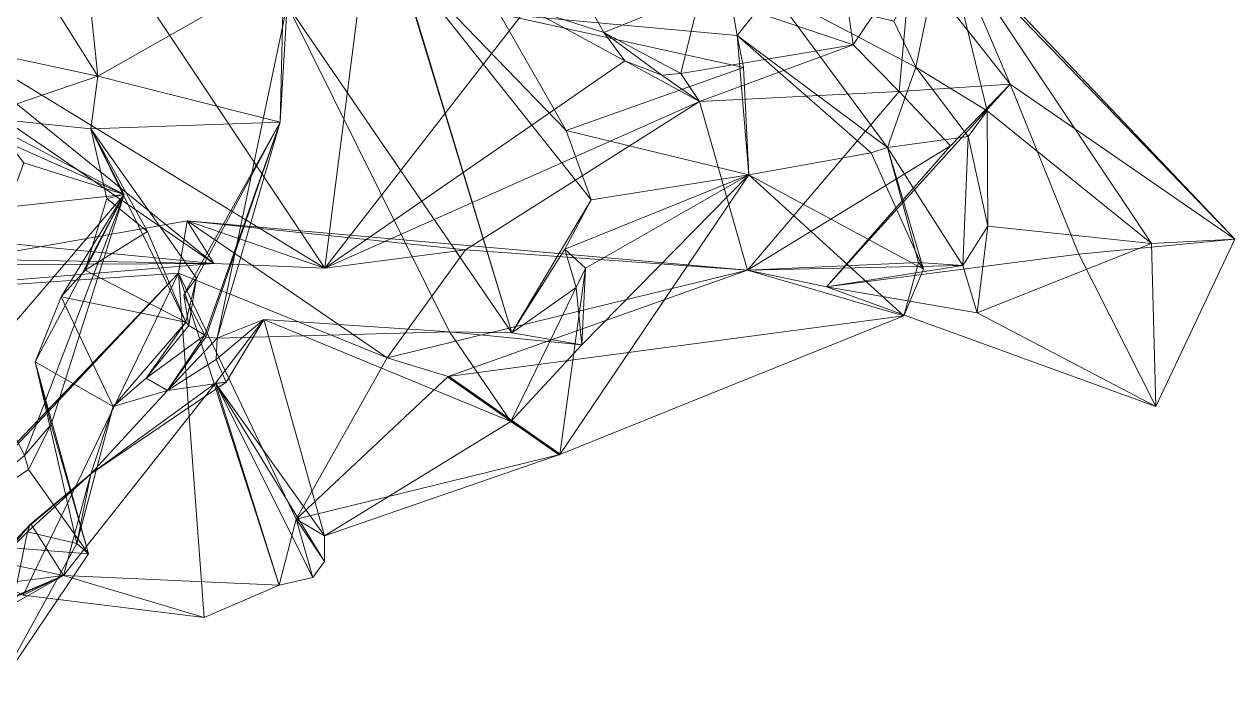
# Model space of a CAD drawing. Extents: x 8150 to 8561, y 2087 to 2332.
# Drawn here: x 8415.8 to 8561.4, y 2148.7 to 2229.2 of the extents above; entities that cross this region are included whole.
import ezdxf

# ---------------------------------------------------------------- set-up
doc = ezdxf.new("R2010")
doc.units = 0
doc.header["$MEASUREMENT"] = 0
doc.linetypes.add('CONTINUOUS2', pattern=[0])

msp = doc.modelspace()

# ---------------------------------------------------------------- linework, layer by layer
at = {"color": 7, "linetype": 'CONTINUOUS', "lineweight": 0}
msp.add_line((8395.687, 2158.784, -1175), (8434.349, 2199.258, -1150), dxfattribs=at)
at = {"color": 2, "linetype": 'CONTINUOUS', "lineweight": 53}
msp.add_line((8466.794, 2186.847, -1150), (8480.242, 2177.462, -1175), dxfattribs=at)
at = {"color": 7, "linetype": 'CONTINUOUS', "lineweight": 0}
for points in [[(8404.633, 2266.526, -1309.17), (8422.295, 2245.556, -1300), (8447.048, 2235.681, -1275), (8447.44, 2231.538, -1250), (8474.449, 2192.093, -1225), (8482.852, 2190.647, -1200), (8502.935, 2211.088, -1175), (8521.599, 2194.132, -1150)], [(8392.929, 2228.827, -1350), (8410.182, 2218.013, -1325), (8424.651, 2222.947, -1300), (8446.595, 2217.409, -1275)], [(8466.794, 2186.847, -1150), (8502.792, 2199.62, -1123.362), (8497.021, 2219.905, -1150)], [(8438.618, 2200.41, -1175), (8378.433, 2206.291, -1200), (8374.706, 2201.838, -1205.829), (8355.352, 2207.128, -1213.859), (8316.327, 2193.539, -1204), (8294.291, 2190.566, -1211.78), (8298.954, 2191.195, -1210.134), (8270.532, 2196.935, -1229.658)], [(8466.794, 2186.847, -1150), (8459.456, 2189.095, -1145.807), (8468.86, 2202.077, -1150)]]:
    msp.add_polyline3d(points, dxfattribs=at)
at = {"color": 2, "linetype": 'CONTINUOUS2', "lineweight": 0}
for points in [[(8422.295, 2245.556, -1300), (8411.857, 2243.297, -1308.483), (8424.651, 2222.947, -1300), (8422.295, 2245.556, -1300)], [(8447.048, 2235.681, -1275), (8422.295, 2245.556, -1300), (8424.651, 2222.947, -1300), (8447.048, 2235.681, -1275)], [(8424.651, 2222.947, -1300), (8411.857, 2243.297, -1308.483), (8409.136, 2226.3, -1325), (8424.651, 2222.947, -1300)], [(8400.27, 2231.45, -1175), (8424.947, 2240.446, -1163.058), (8451.944, 2199.878, -1175), (8400.27, 2231.45, -1175)], [(8424.947, 2240.446, -1163.058), (8456.502, 2235.276, -1149.393), (8451.944, 2199.878, -1175), (8424.947, 2240.446, -1163.058)], [(8526.382, 2240.279, -1095.518), (8520.401, 2229.583, -1120), (8523.028, 2224.048, -1120), (8526.382, 2240.279, -1095.518)], [(8523.028, 2224.048, -1120), (8531.612, 2218.779, -1106.376), (8526.382, 2240.279, -1095.518), (8523.028, 2224.048, -1120)], [(8561.388, 2203.37, -1074.917), (8527.187, 2238.822, -1086.047), (8526.382, 2240.279, -1095.518), (8561.388, 2203.37, -1074.917)], [(8561.388, 2203.37, -1074.917), (8526.382, 2240.279, -1095.518), (8551.382, 2202.851, -1098.619), (8561.388, 2203.37, -1074.917)], [(8526.382, 2240.279, -1095.518), (8531.612, 2218.779, -1106.376), (8551.382, 2202.851, -1098.619), (8526.382, 2240.279, -1095.518)], [(8460.864, 2237.037, -1225), (8474.449, 2192.093, -1225), (8460.616, 2237.52, -1214.779), (8460.864, 2237.037, -1225)], [(8484.01, 2208.099, -1200), (8460.616, 2237.52, -1214.779), (8474.449, 2192.093, -1225), (8484.01, 2208.099, -1200)], [(8484.01, 2208.099, -1200), (8480.97, 2216.427, -1200), (8460.616, 2237.52, -1214.779), (8484.01, 2208.099, -1200)], [(8480.97, 2216.427, -1200), (8472.982, 2230.446, -1200), (8460.616, 2237.52, -1214.779), (8480.97, 2216.427, -1200)], [(8522.456, 2237.096, -1094.252), (8527.187, 2238.822, -1086.047), (8534.357, 2222.012, -1095), (8522.456, 2237.096, -1094.252)], [(8561.388, 2203.37, -1074.917), (8534.357, 2222.012, -1095), (8527.187, 2238.822, -1086.047), (8561.388, 2203.37, -1074.917)], [(8447.44, 2231.538, -1250), (8474.449, 2192.093, -1225), (8460.864, 2237.037, -1225), (8447.44, 2231.538, -1250)], [(8499.934, 2237.027, -1150), (8472.982, 2230.446, -1200), (8501.537, 2227.832, -1162.725), (8499.934, 2237.027, -1150)], [(8505.758, 2233.124, -1150), (8499.934, 2237.027, -1150), (8501.537, 2227.832, -1162.725), (8505.758, 2233.124, -1150)], [(8522.456, 2237.096, -1094.252), (8515.483, 2226.739, -1120), (8514.316, 2234.774, -1106.863), (8522.456, 2237.096, -1094.252)], [(8521.036, 2221.125, -1120), (8515.483, 2226.739, -1120), (8522.456, 2237.096, -1094.252), (8521.036, 2221.125, -1120)], [(8522.456, 2237.096, -1094.252), (8534.357, 2222.012, -1095), (8521.036, 2221.125, -1120), (8522.456, 2237.096, -1094.252)], [(8424.651, 2222.947, -1300), (8446.595, 2217.409, -1275), (8447.048, 2235.681, -1275), (8424.651, 2222.947, -1300)], [(8447.048, 2235.681, -1275), (8446.595, 2217.409, -1275), (8447.44, 2231.538, -1250), (8447.048, 2235.681, -1275)], [(8456.502, 2235.276, -1149.393), (8476.282, 2231.178, -1150), (8451.944, 2199.878, -1175), (8456.502, 2235.276, -1149.393)], [(8514.316, 2234.774, -1106.863), (8515.483, 2226.739, -1120), (8497.127, 2232.953, -1120), (8514.316, 2234.774, -1106.863)], [(8482.705, 2233.261, -1139.992), (8485.5, 2228.215, -1150), (8476.282, 2231.178, -1150), (8482.705, 2233.261, -1139.992)], [(8485.5, 2228.215, -1150), (8482.705, 2233.261, -1139.992), (8497.127, 2232.953, -1120), (8485.5, 2228.215, -1150)], [(8505.758, 2233.124, -1150), (8501.537, 2227.832, -1162.725), (8519.629, 2214.386, -1150), (8505.758, 2233.124, -1150)], [(8523.028, 2224.048, -1120), (8520.401, 2229.583, -1120), (8505.758, 2233.124, -1150), (8523.028, 2224.048, -1120)], [(8505.758, 2233.124, -1150), (8519.629, 2214.386, -1150), (8523.028, 2224.048, -1120), (8505.758, 2233.124, -1150)], [(8497.127, 2232.953, -1120), (8494.755, 2223.26, -1127.299), (8485.5, 2228.215, -1150), (8497.127, 2232.953, -1120)], [(8515.483, 2226.739, -1120), (8494.755, 2223.26, -1127.299), (8497.127, 2232.953, -1120), (8515.483, 2226.739, -1120)], [(8438.618, 2200.41, -1175), (8378.433, 2206.291, -1200), (8393.845, 2231.177, -1175), (8438.618, 2200.41, -1175)], [(8393.845, 2231.177, -1175), (8400.27, 2231.45, -1175), (8438.618, 2200.41, -1175), (8393.845, 2231.177, -1175)], [(8451.944, 2199.878, -1175), (8438.618, 2200.41, -1175), (8400.27, 2231.45, -1175), (8451.944, 2199.878, -1175)], [(8439.022, 2191.453, -1250), (8466.966, 2192.211, -1225), (8447.44, 2231.538, -1250), (8439.022, 2191.453, -1250)], [(8447.44, 2231.538, -1250), (8446.595, 2217.409, -1275), (8439.022, 2191.453, -1250), (8447.44, 2231.538, -1250)], [(8474.449, 2192.093, -1225), (8447.44, 2231.538, -1250), (8466.966, 2192.211, -1225), (8474.449, 2192.093, -1225)], [(8476.282, 2231.178, -1150), (8488.035, 2224.811, -1156.58), (8451.944, 2199.878, -1175), (8476.282, 2231.178, -1150)], [(8480.97, 2216.427, -1200), (8502.321, 2223.983, -1175), (8472.982, 2230.446, -1200), (8480.97, 2216.427, -1200)], [(8502.321, 2223.983, -1175), (8501.537, 2227.832, -1162.725), (8472.982, 2230.446, -1200), (8502.321, 2223.983, -1175)], [(8485.5, 2228.215, -1150), (8488.035, 2224.811, -1156.58), (8476.282, 2231.178, -1150), (8485.5, 2228.215, -1150)], [(8492.502, 2223.063, -1149.212), (8488.035, 2224.811, -1156.58), (8485.5, 2228.215, -1150), (8492.502, 2223.063, -1149.212)], [(8494.755, 2223.26, -1127.299), (8492.502, 2223.063, -1149.212), (8485.5, 2228.215, -1150), (8494.755, 2223.26, -1127.299)], [(8502.321, 2223.983, -1175), (8502.935, 2211.088, -1175), (8501.537, 2227.832, -1162.725), (8502.321, 2223.983, -1175)], [(8502.935, 2211.088, -1175), (8517.669, 2213.732, -1156.269), (8501.537, 2227.832, -1162.725), (8502.935, 2211.088, -1175)], [(8517.669, 2213.732, -1156.269), (8519.629, 2214.386, -1150), (8501.537, 2227.832, -1162.725), (8517.669, 2213.732, -1156.269)], [(8424.651, 2222.947, -1300), (8409.136, 2226.3, -1325), (8410.182, 2218.013, -1325), (8424.651, 2222.947, -1300)], [(8497.021, 2219.905, -1150), (8494.755, 2223.26, -1127.299), (8515.483, 2226.739, -1120), (8497.021, 2219.905, -1150)], [(8515.483, 2226.739, -1120), (8521.036, 2221.125, -1120), (8497.021, 2219.905, -1150), (8515.483, 2226.739, -1120)], [(8497.021, 2219.905, -1150), (8451.944, 2199.878, -1175), (8488.035, 2224.811, -1156.58), (8497.021, 2219.905, -1150)], [(8492.502, 2223.063, -1149.212), (8497.021, 2219.905, -1150), (8488.035, 2224.811, -1156.58), (8492.502, 2223.063, -1149.212)], [(8410.182, 2218.013, -1325), (8423.843, 2216.638, -1300), (8424.651, 2222.947, -1300), (8410.182, 2218.013, -1325)], [(8424.651, 2222.947, -1300), (8423.843, 2216.638, -1300), (8446.595, 2217.409, -1275), (8424.651, 2222.947, -1300)], [(8502.321, 2223.983, -1175), (8480.97, 2216.427, -1200), (8502.935, 2211.088, -1175), (8502.321, 2223.983, -1175)], [(8497.021, 2219.905, -1150), (8492.502, 2223.063, -1149.212), (8494.755, 2223.26, -1127.299), (8497.021, 2219.905, -1150)], [(8529.314, 2215.7, -1120), (8523.028, 2224.048, -1120), (8519.629, 2214.386, -1150), (8529.314, 2215.7, -1120)], [(8531.612, 2218.779, -1106.376), (8523.028, 2224.048, -1120), (8529.314, 2215.7, -1120), (8531.612, 2218.779, -1106.376)], [(8534.357, 2222.012, -1095), (8512.284, 2197.605, -1117.074), (8527.212, 2214.575, -1120), (8534.357, 2222.012, -1095)], [(8512.284, 2197.605, -1117.074), (8534.357, 2222.012, -1095), (8542.636, 2201.561, -1096.262), (8512.284, 2197.605, -1117.074)], [(8527.212, 2214.575, -1120), (8521.036, 2221.125, -1120), (8534.357, 2222.012, -1095), (8527.212, 2214.575, -1120)], [(8542.636, 2201.561, -1096.262), (8534.357, 2222.012, -1095), (8561.388, 2203.37, -1074.917), (8542.636, 2201.561, -1096.262)], [(8502.792, 2199.62, -1123.362), (8497.021, 2219.905, -1150), (8521.036, 2221.125, -1120), (8502.792, 2199.62, -1123.362)], [(8521.036, 2221.125, -1120), (8527.212, 2214.575, -1120), (8502.792, 2199.62, -1123.362), (8521.036, 2221.125, -1120)], [(8468.86, 2202.077, -1150), (8451.944, 2199.878, -1175), (8497.021, 2219.905, -1150), (8468.86, 2202.077, -1150)], [(8468.86, 2202.077, -1150), (8497.021, 2219.905, -1150), (8502.792, 2199.62, -1123.362), (8468.86, 2202.077, -1150)], [(8531.612, 2218.779, -1106.376), (8529.314, 2215.7, -1120), (8531.704, 2204.907, -1120), (8531.612, 2218.779, -1106.376)], [(8551.382, 2202.851, -1098.619), (8531.612, 2218.779, -1106.376), (8531.704, 2204.907, -1120), (8551.382, 2202.851, -1098.619)], [(8410.182, 2218.013, -1325), (8413.868, 2214.919, -1325), (8427.852, 2208.725, -1319.058), (8410.182, 2218.013, -1325)], [(8427.852, 2208.725, -1319.058), (8423.843, 2216.638, -1300), (8410.182, 2218.013, -1325), (8427.852, 2208.725, -1319.058)], [(8436.522, 2198.647, -1275), (8446.595, 2217.409, -1275), (8423.843, 2216.638, -1300), (8436.522, 2198.647, -1275)], [(8436.522, 2198.647, -1275), (8435.001, 2196.673, -1272.305), (8446.595, 2217.409, -1275), (8436.522, 2198.647, -1275)], [(8446.595, 2217.409, -1275), (8435.001, 2196.673, -1272.305), (8437.548, 2191.817, -1262.856), (8446.595, 2217.409, -1275)], [(8437.548, 2191.817, -1262.856), (8437.673, 2191.576, -1254.325), (8446.595, 2217.409, -1275), (8437.548, 2191.817, -1262.856)], [(8437.673, 2191.576, -1254.325), (8439.022, 2191.453, -1250), (8446.595, 2217.409, -1275), (8437.673, 2191.576, -1254.325)], [(8423.843, 2216.638, -1300), (8425.746, 2208.225, -1300), (8430.629, 2204.295, -1297.273), (8423.843, 2216.638, -1300)], [(8435.262, 2193.38, -1280.443), (8423.843, 2216.638, -1300), (8430.629, 2204.295, -1297.273), (8435.262, 2193.38, -1280.443)], [(8423.843, 2216.638, -1300), (8435.262, 2193.38, -1280.443), (8436.522, 2198.647, -1275), (8423.843, 2216.638, -1300)], [(8427.852, 2208.725, -1319.058), (8425.746, 2208.225, -1300), (8423.843, 2216.638, -1300), (8427.852, 2208.725, -1319.058)], [(8484.01, 2208.099, -1200), (8502.935, 2211.088, -1175), (8480.97, 2216.427, -1200), (8484.01, 2208.099, -1200)], [(8519.629, 2214.386, -1150), (8528.688, 2200.206, -1131.834), (8529.314, 2215.7, -1120), (8519.629, 2214.386, -1150)], [(8528.688, 2200.206, -1131.834), (8531.704, 2204.907, -1120), (8529.314, 2215.7, -1120), (8528.688, 2200.206, -1131.834)], [(8415.776, 2212.549, -1325), (8427.852, 2208.725, -1319.058), (8413.868, 2214.919, -1325), (8415.776, 2212.549, -1325)], [(8512.284, 2197.605, -1117.074), (8502.792, 2199.62, -1123.362), (8527.212, 2214.575, -1120), (8512.284, 2197.605, -1117.074)], [(8523.935, 2199.732, -1150), (8519.629, 2214.386, -1150), (8517.669, 2213.732, -1156.269), (8523.935, 2199.732, -1150)], [(8523.34, 2200.563, -1140.133), (8528.688, 2200.206, -1131.834), (8519.629, 2214.386, -1150), (8523.34, 2200.563, -1140.133)], [(8519.629, 2214.386, -1150), (8523.935, 2199.732, -1150), (8523.34, 2200.563, -1140.133), (8519.629, 2214.386, -1150)], [(8517.669, 2213.732, -1156.269), (8502.935, 2211.088, -1175), (8523.935, 2199.732, -1150), (8517.669, 2213.732, -1156.269)], [(8427.852, 2208.725, -1319.058), (8415.776, 2212.549, -1325), (8413.802, 2207.218, -1325), (8427.852, 2208.725, -1319.058)], [(8502.935, 2211.088, -1175), (8483.298, 2199.854, -1191.599), (8480.242, 2177.462, -1175), (8502.935, 2211.088, -1175)], [(8480.242, 2177.462, -1175), (8521.599, 2194.132, -1150), (8502.935, 2211.088, -1175), (8480.242, 2177.462, -1175)], [(8483.298, 2199.854, -1191.599), (8502.935, 2211.088, -1175), (8480.825, 2202.161, -1200), (8483.298, 2199.854, -1191.599)], [(8484.01, 2208.099, -1200), (8480.825, 2202.161, -1200), (8502.935, 2211.088, -1175), (8484.01, 2208.099, -1200)], [(8523.935, 2199.732, -1150), (8502.935, 2211.088, -1175), (8521.599, 2194.132, -1150), (8523.935, 2199.732, -1150)], [(8413.802, 2207.218, -1325), (8410.405, 2188.363, -1320.383), (8427.852, 2208.725, -1319.058), (8413.802, 2207.218, -1325)], [(8410.405, 2188.363, -1320.383), (8415.85, 2177.332, -1304.975), (8427.852, 2208.725, -1319.058), (8410.405, 2188.363, -1320.383)], [(8419.037, 2181.082, -1300), (8427.852, 2208.725, -1319.058), (8415.85, 2177.332, -1304.975), (8419.037, 2181.082, -1300)], [(8417.134, 2188.594, -1300), (8420.238, 2196.406, -1300), (8427.852, 2208.725, -1319.058), (8417.134, 2188.594, -1300)], [(8419.037, 2181.082, -1300), (8417.134, 2188.594, -1300), (8427.852, 2208.725, -1319.058), (8419.037, 2181.082, -1300)], [(8423.142, 2199.611, -1300), (8427.852, 2208.725, -1319.058), (8420.238, 2196.406, -1300), (8423.142, 2199.611, -1300)], [(8425.746, 2208.225, -1300), (8427.852, 2208.725, -1319.058), (8423.142, 2199.611, -1300), (8425.746, 2208.225, -1300)], [(8430.629, 2204.295, -1297.273), (8425.746, 2208.225, -1300), (8423.142, 2199.611, -1300), (8430.629, 2204.295, -1297.273)], [(8480.825, 2202.161, -1200), (8484.01, 2208.099, -1200), (8474.449, 2192.093, -1225), (8480.825, 2202.161, -1200)], [(8377.813, 2195.42, -1167.739), (8438.618, 2200.41, -1175), (8435.423, 2205.568, -1150), (8377.813, 2195.42, -1167.739)], [(8435.423, 2205.568, -1150), (8434.349, 2199.258, -1150), (8377.813, 2195.42, -1167.739), (8435.423, 2205.568, -1150)], [(8378.433, 2206.291, -1200), (8438.618, 2200.41, -1175), (8378.24, 2201.461, -1200), (8378.433, 2206.291, -1200)], [(8459.456, 2189.095, -1145.807), (8434.349, 2199.258, -1150), (8435.423, 2205.568, -1150), (8459.456, 2189.095, -1145.807)], [(8468.86, 2202.077, -1150), (8435.423, 2205.568, -1150), (8451.944, 2199.878, -1175), (8468.86, 2202.077, -1150)], [(8451.944, 2199.878, -1175), (8435.423, 2205.568, -1150), (8438.618, 2200.41, -1175), (8451.944, 2199.878, -1175)], [(8468.86, 2202.077, -1150), (8502.792, 2199.62, -1123.362), (8435.423, 2205.568, -1150), (8468.86, 2202.077, -1150)], [(8435.423, 2205.568, -1150), (8502.792, 2199.62, -1123.362), (8459.456, 2189.095, -1145.807), (8435.423, 2205.568, -1150)], [(8423.142, 2199.611, -1300), (8435.262, 2193.38, -1280.443), (8430.629, 2204.295, -1297.273), (8423.142, 2199.611, -1300)], [(8530.394, 2194.489, -1120), (8531.704, 2204.907, -1120), (8528.688, 2200.206, -1131.834), (8530.394, 2194.489, -1120)], [(8551.382, 2202.851, -1098.619), (8531.704, 2204.907, -1120), (8530.394, 2194.489, -1120), (8551.382, 2202.851, -1098.619)], [(8551.878, 2183.212, -1095), (8551.382, 2202.851, -1098.619), (8530.394, 2194.489, -1120), (8551.878, 2183.212, -1095)], [(8551.878, 2183.212, -1095), (8542.636, 2201.561, -1096.262), (8561.388, 2203.37, -1074.917), (8551.878, 2183.212, -1095)], [(8551.878, 2183.212, -1095), (8561.388, 2203.37, -1074.917), (8551.382, 2202.851, -1098.619), (8551.878, 2183.212, -1095)], [(8375.549, 2200.098, -1184.547), (8378.24, 2201.461, -1200), (8438.618, 2200.41, -1175), (8375.549, 2200.098, -1184.547)], [(8482.2, 2197.526, -1200), (8480.825, 2202.161, -1200), (8474.449, 2192.093, -1225), (8482.2, 2197.526, -1200)], [(8480.825, 2202.161, -1200), (8482.2, 2197.526, -1200), (8483.298, 2199.854, -1191.599), (8480.825, 2202.161, -1200)], [(8512.284, 2197.605, -1117.074), (8542.636, 2201.561, -1096.262), (8551.878, 2183.212, -1095), (8512.284, 2197.605, -1117.074)], [(8377.813, 2195.42, -1167.739), (8375.549, 2200.098, -1184.547), (8438.618, 2200.41, -1175), (8377.813, 2195.42, -1167.739)], [(8474.323, 2181.443, -1200), (8483.298, 2199.854, -1191.599), (8482.852, 2190.647, -1200), (8474.323, 2181.443, -1200)], [(8480.242, 2177.462, -1175), (8483.298, 2199.854, -1191.599), (8474.323, 2181.443, -1200), (8480.242, 2177.462, -1175)], [(8482.2, 2197.526, -1200), (8482.852, 2190.647, -1200), (8483.298, 2199.854, -1191.599), (8482.2, 2197.526, -1200)], [(8521.599, 2194.132, -1150), (8502.792, 2199.62, -1123.362), (8523.34, 2200.563, -1140.133), (8521.599, 2194.132, -1150)], [(8528.688, 2200.206, -1131.834), (8523.34, 2200.563, -1140.133), (8502.792, 2199.62, -1123.362), (8528.688, 2200.206, -1131.834)], [(8512.284, 2197.605, -1117.074), (8528.688, 2200.206, -1131.834), (8502.792, 2199.62, -1123.362), (8512.284, 2197.605, -1117.074)], [(8530.394, 2194.489, -1120), (8528.688, 2200.206, -1131.834), (8512.284, 2197.605, -1117.074), (8530.394, 2194.489, -1120)], [(8523.34, 2200.563, -1140.133), (8523.935, 2199.732, -1150), (8521.599, 2194.132, -1150), (8523.34, 2200.563, -1140.133)], [(8434.349, 2199.258, -1150), (8395.687, 2158.784, -1175), (8377.813, 2195.42, -1167.739), (8434.349, 2199.258, -1150)], [(8403.492, 2166.476, -1200), (8395.687, 2158.784, -1175), (8434.349, 2199.258, -1150), (8403.492, 2166.476, -1200)], [(8415.679, 2160.537, -1200), (8403.492, 2166.476, -1200), (8434.349, 2199.258, -1150), (8415.679, 2160.537, -1200)], [(8434.349, 2199.258, -1150), (8437.443, 2157.845, -1200), (8415.679, 2160.537, -1200), (8434.349, 2199.258, -1150)], [(8435.262, 2193.38, -1280.443), (8423.142, 2199.611, -1300), (8420.238, 2196.406, -1300), (8435.262, 2193.38, -1280.443)], [(8459.456, 2189.095, -1145.807), (8448.526, 2169.67, -1175), (8434.349, 2199.258, -1150), (8459.456, 2189.095, -1145.807)], [(8448.526, 2169.67, -1175), (8446.465, 2161.725, -1200), (8434.349, 2199.258, -1150), (8448.526, 2169.67, -1175)], [(8434.349, 2199.258, -1150), (8446.465, 2161.725, -1200), (8437.443, 2157.845, -1200), (8434.349, 2199.258, -1150)], [(8436.522, 2198.647, -1275), (8435.6, 2192.978, -1275), (8435.001, 2196.673, -1272.305), (8436.522, 2198.647, -1275)], [(8435.6, 2192.978, -1275), (8436.522, 2198.647, -1275), (8435.262, 2193.38, -1280.443), (8435.6, 2192.978, -1275)], [(8459.456, 2189.095, -1145.807), (8502.792, 2199.62, -1123.362), (8466.794, 2186.847, -1150), (8459.456, 2189.095, -1145.807)], [(8502.792, 2199.62, -1123.362), (8521.599, 2194.132, -1150), (8466.794, 2186.847, -1150), (8502.792, 2199.62, -1123.362)], [(8482.2, 2197.526, -1200), (8474.449, 2192.093, -1225), (8482.852, 2190.647, -1200), (8482.2, 2197.526, -1200)], [(8551.878, 2183.212, -1095), (8530.394, 2194.489, -1120), (8512.284, 2197.605, -1117.074), (8551.878, 2183.212, -1095)], [(8417.134, 2188.594, -1300), (8426.508, 2183.221, -1275), (8420.238, 2196.406, -1300), (8417.134, 2188.594, -1300)], [(8426.508, 2183.221, -1275), (8435.262, 2193.38, -1280.443), (8420.238, 2196.406, -1300), (8426.508, 2183.221, -1275)], [(8437.548, 2191.817, -1262.856), (8435.001, 2196.673, -1272.305), (8435.6, 2192.978, -1275), (8437.548, 2191.817, -1262.856)], [(8466.794, 2186.847, -1150), (8521.599, 2194.132, -1150), (8480.242, 2177.462, -1175), (8466.794, 2186.847, -1150)], [(8430.461, 2186.649, -1275), (8435.262, 2193.38, -1280.443), (8426.508, 2183.221, -1275), (8430.461, 2186.649, -1275)], [(8435.6, 2192.978, -1275), (8435.262, 2193.38, -1280.443), (8430.461, 2186.649, -1275), (8435.6, 2192.978, -1275)], [(8435.6, 2192.978, -1275), (8430.461, 2186.649, -1275), (8437.548, 2191.817, -1262.856), (8435.6, 2192.978, -1275)], [(8438.83, 2186.031, -1225.011), (8451.926, 2167.664, -1200), (8444.648, 2193.696, -1225), (8438.83, 2186.031, -1225.011)], [(8444.648, 2193.696, -1225), (8440.092, 2186.172, -1237.275), (8438.83, 2186.031, -1225.011), (8444.648, 2193.696, -1225)], [(8440.092, 2186.172, -1237.275), (8444.648, 2193.696, -1225), (8438.883, 2188.894, -1244.646), (8440.092, 2186.172, -1237.275)], [(8439.022, 2191.453, -1250), (8438.883, 2188.894, -1244.646), (8444.648, 2193.696, -1225), (8439.022, 2191.453, -1250)], [(8439.022, 2191.453, -1250), (8444.648, 2193.696, -1225), (8466.966, 2192.211, -1225), (8439.022, 2191.453, -1250)], [(8474.323, 2181.443, -1200), (8444.648, 2193.696, -1225), (8451.926, 2167.664, -1200), (8474.323, 2181.443, -1200)], [(8444.648, 2193.696, -1225), (8474.323, 2181.443, -1200), (8466.966, 2192.211, -1225), (8444.648, 2193.696, -1225)], [(8433.031, 2185.145, -1250), (8437.548, 2191.817, -1262.856), (8430.461, 2186.649, -1275), (8433.031, 2185.145, -1250)], [(8437.673, 2191.576, -1254.325), (8437.548, 2191.817, -1262.856), (8433.031, 2185.145, -1250), (8437.673, 2191.576, -1254.325)], [(8433.031, 2185.145, -1250), (8439.022, 2191.453, -1250), (8437.673, 2191.576, -1254.325), (8433.031, 2185.145, -1250)], [(8439.022, 2191.453, -1250), (8433.031, 2185.145, -1250), (8438.883, 2188.894, -1244.646), (8439.022, 2191.453, -1250)], [(8474.449, 2192.093, -1225), (8466.966, 2192.211, -1225), (8482.852, 2190.647, -1200), (8474.449, 2192.093, -1225)], [(8474.323, 2181.443, -1200), (8482.852, 2190.647, -1200), (8466.966, 2192.211, -1225), (8474.323, 2181.443, -1200)], [(8415.85, 2177.332, -1304.975), (8410.405, 2188.363, -1320.383), (8403.474, 2167.059, -1300), (8415.85, 2177.332, -1304.975)], [(8417.134, 2188.594, -1300), (8419.037, 2181.082, -1300), (8423.525, 2165.515, -1285.09), (8417.134, 2188.594, -1300)], [(8423.525, 2165.515, -1285.09), (8422.16, 2166.741, -1275), (8417.134, 2188.594, -1300), (8423.525, 2165.515, -1285.09)], [(8426.508, 2183.221, -1275), (8417.134, 2188.594, -1300), (8422.16, 2166.741, -1275), (8426.508, 2183.221, -1275)], [(8440.092, 2186.172, -1237.275), (8438.883, 2188.894, -1244.646), (8433.031, 2185.145, -1250), (8440.092, 2186.172, -1237.275)], [(8459.456, 2189.095, -1145.807), (8466.794, 2186.847, -1150), (8448.526, 2169.67, -1175), (8459.456, 2189.095, -1145.807)], [(8433.031, 2185.145, -1250), (8430.461, 2186.649, -1275), (8426.508, 2183.221, -1275), (8433.031, 2185.145, -1250)], [(8448.526, 2169.67, -1175), (8466.794, 2186.847, -1150), (8480.242, 2177.462, -1175), (8448.526, 2169.67, -1175)], [(8446.465, 2161.725, -1200), (8438.83, 2186.031, -1225.011), (8420.542, 2162.923, -1225), (8446.465, 2161.725, -1200)], [(8423.805, 2175.123, -1250), (8420.542, 2162.923, -1225), (8438.83, 2186.031, -1225.011), (8423.805, 2175.123, -1250)], [(8438.83, 2186.031, -1225.011), (8440.092, 2186.172, -1237.275), (8423.805, 2175.123, -1250), (8438.83, 2186.031, -1225.011)], [(8433.031, 2185.145, -1250), (8423.805, 2175.123, -1250), (8440.092, 2186.172, -1237.275), (8433.031, 2185.145, -1250)], [(8423.805, 2175.123, -1250), (8433.031, 2185.145, -1250), (8426.508, 2183.221, -1275), (8423.805, 2175.123, -1250)], [(8451.926, 2167.664, -1200), (8438.83, 2186.031, -1225.011), (8451.926, 2164.576, -1200), (8451.926, 2167.664, -1200)], [(8450.501, 2162.675, -1200), (8451.926, 2164.576, -1200), (8438.83, 2186.031, -1225.011), (8450.501, 2162.675, -1200)], [(8450.501, 2162.675, -1200), (8438.83, 2186.031, -1225.011), (8446.465, 2161.725, -1200), (8450.501, 2162.675, -1200)], [(8426.508, 2183.221, -1275), (8422.16, 2166.741, -1275), (8423.805, 2175.123, -1250), (8426.508, 2183.221, -1275)], [(8416.342, 2175.664, -1300), (8419.037, 2181.082, -1300), (8415.85, 2177.332, -1304.975), (8416.342, 2175.664, -1300)], [(8423.525, 2165.515, -1285.09), (8419.037, 2181.082, -1300), (8416.342, 2175.664, -1300), (8423.525, 2165.515, -1285.09)], [(8480.242, 2177.462, -1175), (8474.323, 2181.443, -1200), (8451.926, 2167.664, -1200), (8480.242, 2177.462, -1175)], [(8403.474, 2167.059, -1300), (8416.342, 2175.664, -1300), (8415.85, 2177.332, -1304.975), (8403.474, 2167.059, -1300)], [(8451.926, 2167.664, -1200), (8448.526, 2169.67, -1175), (8480.242, 2177.462, -1175), (8451.926, 2167.664, -1200)], [(8423.525, 2165.515, -1285.09), (8416.342, 2175.664, -1300), (8403.474, 2167.059, -1300), (8423.525, 2165.515, -1285.09)], [(8416.208, 2168.168, -1264.917), (8416.464, 2168.872, -1250), (8423.805, 2175.123, -1250), (8416.208, 2168.168, -1264.917)], [(8423.805, 2175.123, -1250), (8422.16, 2166.741, -1275), (8416.208, 2168.168, -1264.917), (8423.805, 2175.123, -1250)], [(8416.464, 2168.872, -1250), (8416.6, 2169.124, -1248.049), (8423.805, 2175.123, -1250), (8416.464, 2168.872, -1250)], [(8423.805, 2175.123, -1250), (8416.6, 2169.124, -1248.049), (8420.542, 2162.923, -1225), (8423.805, 2175.123, -1250)], [(8416.6, 2169.124, -1248.049), (8406.94, 2158.949, -1250), (8406.047, 2156.667, -1250), (8416.6, 2169.124, -1248.049)], [(8416.6, 2169.124, -1248.049), (8406.047, 2156.667, -1250), (8420.542, 2162.923, -1225), (8416.6, 2169.124, -1248.049)], [(8416.464, 2168.872, -1250), (8406.94, 2158.949, -1250), (8416.6, 2169.124, -1248.049), (8416.464, 2168.872, -1250)], [(8448.526, 2169.67, -1175), (8450.501, 2162.675, -1200), (8446.465, 2161.725, -1200), (8448.526, 2169.67, -1175)], [(8451.926, 2167.664, -1200), (8451.926, 2164.576, -1200), (8448.526, 2169.67, -1175), (8451.926, 2167.664, -1200)], [(8448.526, 2169.67, -1175), (8451.926, 2164.576, -1200), (8450.501, 2162.675, -1200), (8448.526, 2169.67, -1175)], [(8416.464, 2168.872, -1250), (8416.208, 2168.168, -1264.917), (8406.94, 2158.949, -1250), (8416.464, 2168.872, -1250)], [(8406.94, 2158.949, -1250), (8416.208, 2168.168, -1264.917), (8412.146, 2148.678, -1275), (8406.94, 2158.949, -1250)], [(8412.146, 2148.678, -1275), (8416.208, 2168.168, -1264.917), (8422.16, 2166.741, -1275), (8412.146, 2148.678, -1275)], [(8403.492, 2166.476, -1200), (8420.542, 2162.923, -1225), (8395.137, 2159.629, -1200.871), (8403.492, 2166.476, -1200)], [(8403.474, 2167.059, -1300), (8412.146, 2148.678, -1275), (8423.525, 2165.515, -1285.09), (8403.474, 2167.059, -1300)], [(8415.679, 2160.537, -1200), (8420.542, 2162.923, -1225), (8403.492, 2166.476, -1200), (8415.679, 2160.537, -1200)], [(8422.16, 2166.741, -1275), (8423.525, 2165.515, -1285.09), (8412.146, 2148.678, -1275), (8422.16, 2166.741, -1275)], [(8399.35, 2150.927, -1212.601), (8420.542, 2162.923, -1225), (8393.419, 2150.819, -1225), (8399.35, 2150.927, -1212.601)], [(8402.575, 2155.278, -1250), (8393.419, 2150.819, -1225), (8420.542, 2162.923, -1225), (8402.575, 2155.278, -1250)], [(8399.35, 2150.927, -1212.601), (8395.137, 2159.629, -1200.871), (8420.542, 2162.923, -1225), (8399.35, 2150.927, -1212.601)], [(8420.542, 2162.923, -1225), (8406.047, 2156.667, -1250), (8402.575, 2155.278, -1250), (8420.542, 2162.923, -1225)], [(8420.542, 2162.923, -1225), (8415.679, 2160.537, -1200), (8437.443, 2157.845, -1200), (8420.542, 2162.923, -1225)], [(8420.542, 2162.923, -1225), (8437.443, 2157.845, -1200), (8446.465, 2161.725, -1200), (8420.542, 2162.923, -1225)]]:
    msp.add_3dface(points, dxfattribs=at)

doc.saveas('drawing.dxf')
